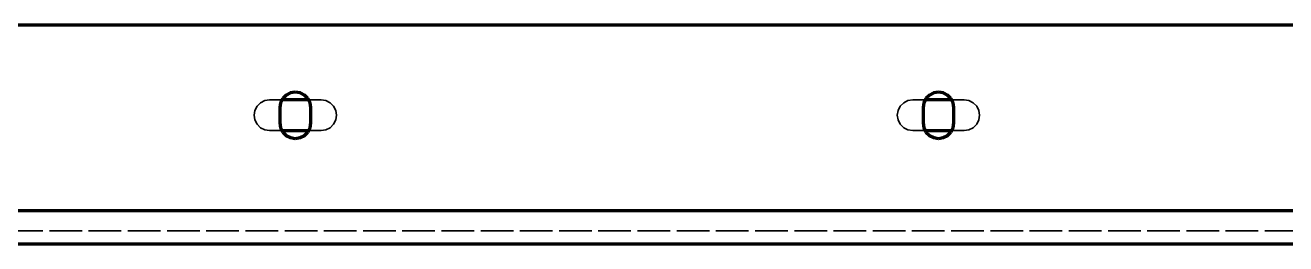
# Model space of a CAD drawing. Header units: millimetres. Extents: x 0 to 420, y 0 to 297.
# Drawn here: x 217 to 266, y 162.5 to 171 of the extents above; entities that cross this region are included whole.
import ezdxf

# ---------------------------------------------------------------- set-up
doc = ezdxf.new("R2010")
doc.units = ezdxf.units.MM
doc.linetypes.add('DASHED', pattern=[1.524, 1.27, -0.254])

msp = doc.modelspace()

# ---------------------------------------------------------------- linework, layer by layer
at = {"color": 1, "lineweight": 70}
for p, q in [((314.493, 171), (65.507, 171)), ((227.015, 168.153), (226.929, 167.985)), ((228.02, 168.1), (226.98, 168.1)), ((227.147, 168.285), (227.015, 168.153)), ((227.315, 168.371), (227.147, 168.285)), ((227.5, 168.4), (227.315, 168.371)), ((227.685, 168.371), (227.5, 168.4)), ((227.853, 168.285), (227.685, 168.371)), ((227.985, 168.153), (227.853, 168.285)), ((228.071, 167.985), (227.985, 168.153)), ((252.015, 168.153), (251.929, 167.985)), ((253.02, 168.1), (251.98, 168.1)), ((252.147, 168.285), (252.015, 168.153)), ((252.315, 168.371), (252.147, 168.285)), ((252.5, 168.4), (252.315, 168.371)), ((252.685, 168.371), (252.5, 168.4)), ((252.853, 168.285), (252.685, 168.371)), ((252.985, 168.153), (252.853, 168.285)), ((253.071, 167.985), (252.985, 168.153)), ((226.929, 167.985), (226.9, 167.8)), ((226.9, 167.8), (226.9, 167.2)), ((228.1, 167.8), (228.071, 167.985)), ((228.1, 167.2), (228.1, 167.8)), ((251.929, 167.985), (251.9, 167.8)), ((251.9, 167.8), (251.9, 167.2)), ((253.1, 167.8), (253.071, 167.985)), ((253.1, 167.2), (253.1, 167.8)), ((226.9, 167.2), (226.929, 167.015)), ((228.071, 167.015), (228.1, 167.2)), ((251.9, 167.2), (251.929, 167.015)), ((253.071, 167.015), (253.1, 167.2)), ((226.929, 167.015), (227.015, 166.847)), ((226.98, 166.9), (228.02, 166.9)), ((227.015, 166.847), (227.147, 166.715)), ((227.147, 166.715), (227.315, 166.629)), ((227.315, 166.629), (227.5, 166.6)), ((227.5, 166.6), (227.685, 166.629)), ((227.685, 166.629), (227.853, 166.715)), ((227.853, 166.715), (227.985, 166.847)), ((227.985, 166.847), (228.071, 167.015)), ((251.929, 167.015), (252.015, 166.847)), ((251.98, 166.9), (253.02, 166.9)), ((252.015, 166.847), (252.147, 166.715)), ((252.147, 166.715), (252.315, 166.629)), ((252.315, 166.629), (252.5, 166.6)), ((252.5, 166.6), (252.685, 166.629)), ((252.685, 166.629), (252.853, 166.715)), ((252.853, 166.715), (252.985, 166.847)), ((252.985, 166.847), (253.071, 167.015)), ((66.3, 163.8), (313.7, 163.8)), ((66.3, 162.5), (313.7, 162.5))]:
    msp.add_line(p, q, dxfattribs=at)
at = {"color": 5, "linetype": 'DASHED', "lineweight": 35}
for p, q in [((314.493, 171), (65.507, 171)), ((314.493, 171), (65.507, 171)), ((65.507, 171), (314.493, 171)), ((226.315, 168.071), (226.147, 167.985)), ((226.147, 167.985), (226.315, 168.071)), ((226.5, 168.1), (226.315, 168.071)), ((226.315, 168.071), (226.5, 168.1)), ((226.5, 168.1), (228.5, 168.1)), ((226.98, 168.1), (226.5, 168.1)), ((226.929, 167.985), (227.015, 168.153)), ((227.015, 168.153), (227.147, 168.285)), ((227.147, 168.285), (227.315, 168.371)), ((227.315, 168.371), (227.5, 168.4)), ((227.5, 168.4), (227.685, 168.371)), ((227.685, 168.371), (227.853, 168.285)), ((227.853, 168.285), (227.985, 168.153)), ((227.985, 168.153), (228.071, 167.985)), ((228.5, 168.1), (228.02, 168.1)), ((228.685, 168.071), (228.5, 168.1)), ((228.5, 168.1), (228.685, 168.071)), ((228.853, 167.985), (228.685, 168.071)), ((228.685, 168.071), (228.853, 167.985)), ((251.315, 168.071), (251.147, 167.985)), ((251.147, 167.985), (251.315, 168.071)), ((251.5, 168.1), (251.315, 168.071)), ((251.315, 168.071), (251.5, 168.1)), ((251.5, 168.1), (253.5, 168.1)), ((251.98, 168.1), (251.5, 168.1)), ((251.929, 167.985), (252.015, 168.153)), ((252.015, 168.153), (252.147, 168.285)), ((252.147, 168.285), (252.315, 168.371)), ((252.315, 168.371), (252.5, 168.4)), ((252.5, 168.4), (252.685, 168.371)), ((252.685, 168.371), (252.853, 168.285)), ((252.853, 168.285), (252.985, 168.153)), ((252.985, 168.153), (253.071, 167.985)), ((253.5, 168.1), (253.02, 168.1)), ((253.685, 168.071), (253.5, 168.1)), ((253.5, 168.1), (253.685, 168.071)), ((253.853, 167.985), (253.685, 168.071)), ((253.685, 168.071), (253.853, 167.985)), ((225.929, 167.685), (225.9, 167.5)), ((225.9, 167.5), (225.929, 167.685)), ((226.015, 167.853), (225.929, 167.685)), ((225.929, 167.685), (226.015, 167.853)), ((226.147, 167.985), (226.015, 167.853)), ((226.015, 167.853), (226.147, 167.985)), ((226.9, 167.8), (226.929, 167.985)), ((226.9, 167.2), (226.9, 167.8)), ((228.071, 167.985), (228.1, 167.8)), ((228.1, 167.8), (228.1, 167.2)), ((228.985, 167.853), (228.853, 167.985)), ((228.853, 167.985), (228.985, 167.853)), ((229.071, 167.685), (228.985, 167.853)), ((228.985, 167.853), (229.071, 167.685)), ((229.1, 167.5), (229.071, 167.685)), ((229.071, 167.685), (229.1, 167.5)), ((250.929, 167.685), (250.9, 167.5)), ((250.9, 167.5), (250.929, 167.685)), ((251.015, 167.853), (250.929, 167.685)), ((250.929, 167.685), (251.015, 167.853)), ((251.147, 167.985), (251.015, 167.853)), ((251.015, 167.853), (251.147, 167.985)), ((251.9, 167.8), (251.929, 167.985)), ((251.9, 167.2), (251.9, 167.8)), ((253.071, 167.985), (253.1, 167.8)), ((253.1, 167.8), (253.1, 167.2)), ((253.985, 167.853), (253.853, 167.985)), ((253.853, 167.985), (253.985, 167.853)), ((254.071, 167.685), (253.985, 167.853)), ((253.985, 167.853), (254.071, 167.685)), ((254.1, 167.5), (254.071, 167.685)), ((254.071, 167.685), (254.1, 167.5)), ((225.9, 167.5), (225.929, 167.315)), ((225.929, 167.315), (225.9, 167.5)), ((225.929, 167.315), (226.015, 167.147)), ((226.015, 167.147), (225.929, 167.315)), ((226.015, 167.147), (226.147, 167.015)), ((226.147, 167.015), (226.015, 167.147)), ((226.929, 167.015), (226.9, 167.2)), ((228.1, 167.2), (228.071, 167.015)), ((228.853, 167.015), (228.985, 167.147)), ((228.985, 167.147), (228.853, 167.015)), ((228.985, 167.147), (229.071, 167.315)), ((229.071, 167.315), (228.985, 167.147)), ((229.071, 167.315), (229.1, 167.5)), ((229.1, 167.5), (229.071, 167.315)), ((250.9, 167.5), (250.929, 167.315)), ((250.929, 167.315), (250.9, 167.5)), ((250.929, 167.315), (251.015, 167.147)), ((251.015, 167.147), (250.929, 167.315)), ((251.015, 167.147), (251.147, 167.015)), ((251.147, 167.015), (251.015, 167.147)), ((251.929, 167.015), (251.9, 167.2)), ((253.1, 167.2), (253.071, 167.015)), ((253.853, 167.015), (253.985, 167.147)), ((253.985, 167.147), (253.853, 167.015)), ((253.985, 167.147), (254.071, 167.315)), ((254.071, 167.315), (253.985, 167.147)), ((254.071, 167.315), (254.1, 167.5)), ((254.1, 167.5), (254.071, 167.315)), ((226.147, 167.015), (226.315, 166.929)), ((226.315, 166.929), (226.147, 167.015)), ((226.315, 166.929), (226.5, 166.9)), ((226.5, 166.9), (226.315, 166.929)), ((228.5, 166.9), (226.5, 166.9)), ((226.5, 166.9), (226.98, 166.9)), ((227.015, 166.847), (226.929, 167.015)), ((227.147, 166.715), (227.015, 166.847)), ((227.315, 166.629), (227.147, 166.715)), ((227.5, 166.6), (227.315, 166.629)), ((227.685, 166.629), (227.5, 166.6)), ((227.853, 166.715), (227.685, 166.629)), ((227.985, 166.847), (227.853, 166.715)), ((228.071, 167.015), (227.985, 166.847)), ((228.02, 166.9), (228.5, 166.9)), ((228.5, 166.9), (228.685, 166.929)), ((228.685, 166.929), (228.5, 166.9)), ((228.685, 166.929), (228.853, 167.015)), ((228.853, 167.015), (228.685, 166.929)), ((251.147, 167.015), (251.315, 166.929)), ((251.315, 166.929), (251.147, 167.015)), ((251.315, 166.929), (251.5, 166.9)), ((251.5, 166.9), (251.315, 166.929)), ((253.5, 166.9), (251.5, 166.9)), ((251.5, 166.9), (251.98, 166.9)), ((252.015, 166.847), (251.929, 167.015)), ((252.147, 166.715), (252.015, 166.847)), ((252.315, 166.629), (252.147, 166.715)), ((252.5, 166.6), (252.315, 166.629)), ((252.685, 166.629), (252.5, 166.6)), ((252.853, 166.715), (252.685, 166.629)), ((252.985, 166.847), (252.853, 166.715)), ((253.071, 167.015), (252.985, 166.847)), ((253.02, 166.9), (253.5, 166.9)), ((253.5, 166.9), (253.685, 166.929)), ((253.685, 166.929), (253.5, 166.9)), ((253.685, 166.929), (253.853, 167.015)), ((253.853, 167.015), (253.685, 166.929)), ((313.7, 163), (66.3, 163)), ((313.7, 163), (66.3, 163)), ((66.3, 162.5), (313.7, 162.5))]:
    msp.add_line(p, q, dxfattribs=at)

doc.saveas('drawing.dxf')
